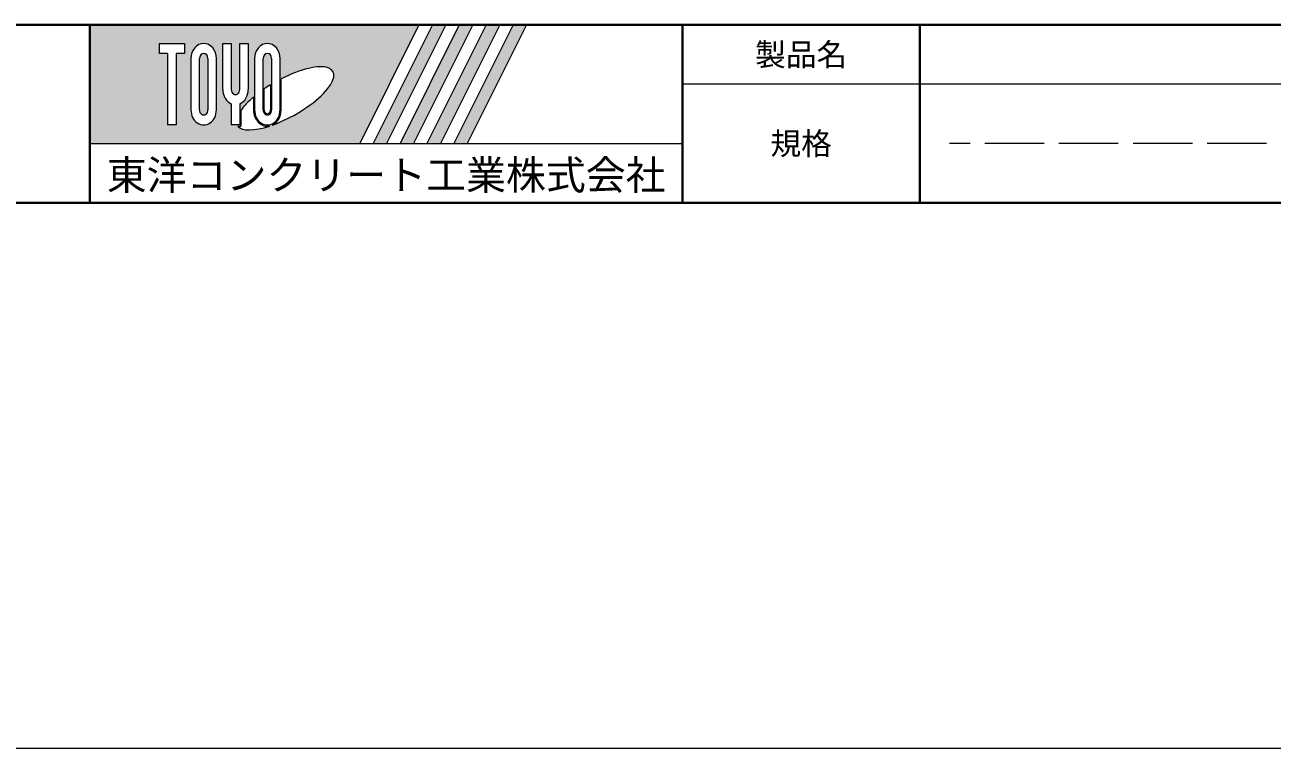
# Model space of a CAD drawing. Units: millimetres at full size; details may follow other scales. Extents: x -734 to 58102, y 49499 to 87169.
# Drawn here: x 12521 to 18833, y 49499 to 53158 of the extents above; entities that cross this region are included whole.
import ezdxf
from ezdxf.enums import TextEntityAlignment as Align

# ---------------------------------------------------------------- set-up
doc = ezdxf.new("R2010")
doc.units = ezdxf.units.MM
doc.header["$LTSCALE"] = 50
doc.linetypes.add('DASHED', pattern=[7.5, 6, -1.5])
doc.layers.add('図枠', color=7, linetype='Continuous', lineweight=5)
doc.layers.add('補助線', color=8, linetype='Continuous', lineweight=13)
doc.styles.add('ＭＳ ゴシック', font='')
doc.styles.get('ＭＳ ゴシック').set_extended_font_data('MS Gothic')

msp = doc.modelspace()

# ---------------------------------------------------------------- hatches: boundary and pattern name
at = {"layer": '図枠'}
h = msp.add_hatch(color=256, dxfattribs=at)
h.paths.add_polyline_path([(12849.73, 53157.77), (12849.73, 52557.77), (14215.67, 52557.77), (14515.67, 53157.77)])
edge = h.paths.add_edge_path(flags=16)
edge.add_ellipse((13838.07, 52786.26), major_axis=(242.43, 135.7), ratio=0.3471473, start_angle=-144.311216, end_angle=72.189904, ccw=False)
edge.add_ellipse((13748.3, 52727.68), major_axis=(0, 82.5), ratio=0.8463542, start_angle=-160.703456, end_angle=-90)
edge.add_line((13818.12, 52727.68), (13818.12, 52884.94))
edge = h.paths.add_edge_path(flags=16)
edge.add_ellipse((13748.3, 52987.87), major_axis=(0, 76.15), ratio=0.8463542, start_angle=-90, end_angle=90, ccw=False)
edge.add_line((13812.75, 52987.87), (13812.75, 52727.68))
edge.add_ellipse((13748.3, 52727.68), major_axis=(0, 76.15), ratio=0.8463542, start_angle=90, end_angle=-90, ccw=False)
edge.add_line((13683.85, 52727.68), (13683.85, 52987.87))
edge = h.paths.add_edge_path(flags=16)
edge.add_line((13769.79, 52987.87), (13769.79, 52727.68))
edge.add_ellipse((13748.3, 52727.68), major_axis=(0, 25.38), ratio=0.8463542, start_angle=90, end_angle=-90, ccw=False)
edge.add_line((13726.82, 52727.68), (13726.82, 52987.87))
edge.add_ellipse((13748.3, 52987.87), major_axis=(0, 25.38), ratio=0.8463542, start_angle=-90, end_angle=90, ccw=False)
edge = h.paths.add_edge_path(flags=16)
edge.add_line((13764.41, 52854.88), (13764.41, 52727.68))
edge.add_ellipse((13748.3, 52727.68), major_axis=(0, 19.04), ratio=0.8463541, start_angle=90, end_angle=-90, ccw=False)
edge.add_line((13732.19, 52727.68), (13732.19, 52834.05))
edge.add_ellipse((13838.07, 52786.26), major_axis=(242.43, 135.7), ratio=0.3471473, start_angle=107.791742, end_angle=126.471318, ccw=False)
edge = h.paths.add_edge_path(flags=16)
edge.add_ellipse((13587.17, 52830.8), major_axis=(0, 76.15), ratio=0.8463542, start_angle=-163.341166, end_angle=-90, ccw=False)
edge.add_line((13608.65, 52759), (13608.65, 52651.52))
edge.add_line((13608.65, 52651.52), (13565.68, 52651.52))
edge.add_line((13565.68, 52651.52), (13565.68, 52759))
edge.add_ellipse((13587.17, 52830.8), major_axis=(0, 76.15), ratio=0.8463542, start_angle=90, end_angle=163.341166, ccw=False)
edge.add_line((13522.71, 52830.8), (13522.71, 53064.02))
edge.add_line((13522.71, 53064.02), (13565.68, 53064.02))
edge.add_line((13565.68, 53064.02), (13565.68, 52830.8))
edge.add_ellipse((13587.17, 52830.8), major_axis=(0, 25.38), ratio=0.8463542, start_angle=90, end_angle=-90)
edge.add_line((13608.65, 52830.8), (13608.65, 53064.02))
edge.add_line((13608.65, 53064.02), (13651.62, 53064.02))
edge.add_line((13651.62, 53064.02), (13651.62, 52830.8))
edge = h.paths.add_edge_path(flags=16)
edge.add_line((13678.48, 52793.35), (13678.48, 52727.68))
edge.add_ellipse((13748.3, 52727.68), major_axis=(0, 82.5), ratio=0.8463542, start_angle=90, end_angle=-171.54427)
edge.add_ellipse((13838.07, 52786.26), major_axis=(242.43, 135.7), ratio=0.3471473, start_angle=-178.649536, end_angle=-148.292442, ccw=False)
edge.add_line((13599.39, 52645.18), (13614.02, 52645.18))
edge.add_line((13614.02, 52645.18), (13614.02, 52725.62))
edge.add_ellipse((13838.07, 52786.26), major_axis=(242.43, 135.7), ratio=0.3471473, start_angle=148.21912, end_angle=165.908122, ccw=False)
edge = h.paths.add_edge_path(flags=16)
edge.add_ellipse((13426.04, 52987.87), major_axis=(0, 76.15), ratio=0.8463542, start_angle=-90, end_angle=90, ccw=False)
edge.add_line((13490.49, 52987.87), (13490.49, 52727.68))
edge.add_ellipse((13426.04, 52727.68), major_axis=(0, 76.15), ratio=0.8463542, start_angle=90, end_angle=-90, ccw=False)
edge.add_line((13361.58, 52727.68), (13361.58, 52987.87))
edge = h.paths.add_edge_path(flags=16)
edge.add_line((13447.52, 52987.87), (13447.52, 52727.68))
edge.add_ellipse((13426.04, 52727.68), major_axis=(0, 25.38), ratio=0.8463542, start_angle=90, end_angle=-90, ccw=False)
edge.add_line((13404.55, 52727.68), (13404.55, 52987.87))
edge.add_ellipse((13426.04, 52987.87), major_axis=(0, 25.38), ratio=0.8463542, start_angle=-90, end_angle=90, ccw=False)
h.paths.add_polyline_path([(13329.36, 53064.02), (13329.36, 53013.25), (13286.39, 53013.25), (13286.39, 52651.52), (13243.42, 52651.52), (13243.42, 53013.25), (13200.45, 53013.25), (13200.45, 53064.02)], flags=16)
for points in [[(14283.73, 52557.77), (14351.79, 52557.77), (14651.79, 53157.77), (14583.73, 53157.77)], [(14787.92, 53157.77), (14719.85, 53157.77), (14419.85, 52557.77), (14487.92, 52557.77)], [(14924.04, 53157.77), (14855.98, 53157.77), (14555.98, 52557.77), (14624.04, 52557.77)], [(15060.17, 53157.77), (14992.1, 53157.77), (14692.1, 52557.77), (14760.17, 52557.77)]]:
    msp.add_hatch(color=256, dxfattribs=at).paths.add_polyline_path(points)

# ---------------------------------------------------------------- linework, layer by layer
at = {"layer": '図枠', "lineweight": 40}
for p, q in [((2274.73, 53157.77), (25674.73, 53157.77)), ((12849.73, 52257.77), (12849.73, 53157.77)), ((15849.73, 52257.77), (15849.73, 53157.77)), ((17049.73, 52257.77), (17049.73, 53157.77)), ((2274.73, 52257.77), (25674.73, 52257.77))]:
    msp.add_line(p, q, dxfattribs=at)
at = {"layer": '図枠'}
for p, q in [((12849.73, 53157.77), (14515.67, 53157.77)), ((14515.67, 53157.77), (14215.67, 52557.77)), ((14583.73, 53157.77), (14283.73, 52557.77)), ((14651.79, 53157.77), (14351.79, 52557.77)), ((14719.85, 53157.77), (14419.85, 52557.77)), ((14787.92, 53157.77), (14487.92, 52557.77)), ((14855.98, 53157.77), (14555.98, 52557.77)), ((14583.73, 53157.77), (14651.79, 53157.77)), ((14924.04, 53157.77), (14624.04, 52557.77)), ((14992.1, 53157.77), (14692.1, 52557.77)), ((14719.85, 53157.77), (14787.92, 53157.77)), ((15060.17, 53157.77), (14760.17, 52557.77)), ((14855.98, 53157.77), (14924.04, 53157.77)), ((14992.1, 53157.77), (15060.17, 53157.77)), ((13200.45, 53064.02), (13200.45, 53013.25)), ((13200.45, 53064.02), (13329.36, 53064.02)), ((13329.36, 53064.02), (13329.36, 53013.25)), ((13522.71, 53064.02), (13565.68, 53064.02)), ((13522.71, 52830.8), (13522.71, 53064.02)), ((13565.68, 53064.02), (13565.68, 52830.8)), ((13608.65, 53064.02), (13651.62, 53064.02)), ((13608.65, 52830.8), (13608.65, 53064.02)), ((13651.62, 53064.02), (13651.62, 52830.8)), ((13243.42, 53013.25), (13200.45, 53013.25)), ((13243.42, 53013.25), (13243.42, 52651.52)), ((13286.39, 53013.25), (13286.39, 52651.52)), ((13329.36, 53013.25), (13286.39, 53013.25)), ((13361.58, 52987.87), (13361.58, 52727.68)), ((13404.55, 52727.68), (13404.55, 52987.87)), ((13447.52, 52987.87), (13447.52, 52727.68)), ((13490.49, 52727.68), (13490.49, 52987.87)), ((13683.85, 52987.87), (13683.85, 52727.68)), ((13726.82, 52727.68), (13726.82, 52987.87)), ((13769.79, 52987.87), (13769.79, 52727.68)), ((13812.75, 52727.68), (13812.75, 52987.87)), ((13732.19, 52727.68), (13732.19, 52834.05)), ((13764.41, 52854.88), (13764.41, 52727.68)), ((13818.12, 52727.68), (13818.12, 52884.94)), ((13678.48, 52793.35), (13678.48, 52727.68)), ((13565.68, 52759), (13565.68, 52651.52)), ((13608.65, 52759), (13608.65, 52651.52)), ((13614.02, 52725.62), (13614.02, 52645.18)), ((13286.39, 52651.52), (13243.42, 52651.52)), ((13608.65, 52651.52), (13565.68, 52651.52)), ((13599.39, 52645.18), (13614.02, 52645.18)), ((12849.73, 52557.77), (14215.67, 52557.77)), ((14283.73, 52557.77), (14351.79, 52557.77)), ((14419.85, 52557.77), (14487.92, 52557.77)), ((14555.98, 52557.77), (14624.04, 52557.77)), ((14692.1, 52557.77), (14760.17, 52557.77))]:
    msp.add_line(p, q, dxfattribs=at)
at = {"layer": '図枠', "lineweight": 13}
msp.add_line((25674.73, 52857.77), (15849.73, 52857.77), dxfattribs=at)
at = {"layer": '図枠', "linetype": 'DASHED', "lineweight": 9}
msp.add_line((22554.73, 52557.77), (17199.73, 52557.77), dxfattribs=at)
at = {"layer": '図枠', "color": 1, "lineweight": 20}
msp.add_line((-734.39, 49498.75), (58102.09, 49498.75), dxfattribs=at)
at = {"layer": '図枠'}
for centre, major_axis, ratio, start_param, end_param in [((13426.04, 52987.87), (0, 76.15), 0.846354, 4.712389, 7.8539816), ((13748.3, 52987.87), (0, 76.15), 0.846354, 4.712389, 7.8539816), ((13426.04, 52987.87), (0, 25.38), 0.846354, 4.712389, 7.8539816), ((13748.3, 52987.87), (0, 25.38), 0.846354, 4.712389, 7.8539816), ((13838.07, 52786.26), (242.43, 135.7), 0.347147, 4.2621853, 7.7429163), ((13587.17, 52830.8), (0, 76.15), 0.846354, 1.5707963, 2.8017557), ((13587.17, 52830.8), (0, 25.38), 0.846354, 1.5707963, 4.712389), ((13587.17, 52830.8), (0, 76.15), 0.846354, 3.4814296, 4.712389), ((13838.07, 52786.26), (242.43, 135.7), 0.347147, 1.6817405, 1.8219833), ((13838.07, 52786.26), (242.43, 135.7), 0.347147, 2.0815197, 2.5155126), ((13426.04, 52727.68), (0, 76.15), 0.846354, 1.5707963, 4.712389), ((13426.04, 52727.68), (0, 25.38), 0.846354, 1.5707963, 4.712389), ((13748.3, 52727.68), (0, 82.5), 0.846354, 1.5707963, 3.3154679), ((13748.3, 52727.68), (0, 76.15), 0.846354, 1.5707963, 4.712389), ((13748.3, 52727.68), (0, 25.38), 0.846354, 1.5707963, 4.712389), ((13748.3, 52727.68), (0, 19.04), 0.846354, 1.5707963, 4.712389), ((13748.3, 52727.68), (0, 82.5), 0.846354, 3.5338438, 4.712389), ((13838.07, 52786.26), (242.43, 135.7), 0.347147, 3.2093975, 4.2004451)]:
    msp.add_ellipse(centre, major_axis=major_axis, ratio=ratio, start_param=start_param, end_param=end_param, dxfattribs=at)
at = {"layer": '補助線'}
msp.add_line((12849.73, 52557.77), (15849.73, 52557.77), dxfattribs=at)

# ---------------------------------------------------------------- texts
at = {"layer": '図枠', "style": 'ＭＳ ゴシック'}
for s, height, p in [('製品名', 113.9, (16449.73, 53007.77)), ('規格', 113.9, (16449.73, 52557.77)), ('東洋コンクリート工業株式会社', 148.1, (14349.73, 52398.4))]:
    msp.add_text(s, height=height, dxfattribs=at).set_placement(p, align=Align.MIDDLE_CENTER)

doc.saveas('drawing.dxf')
